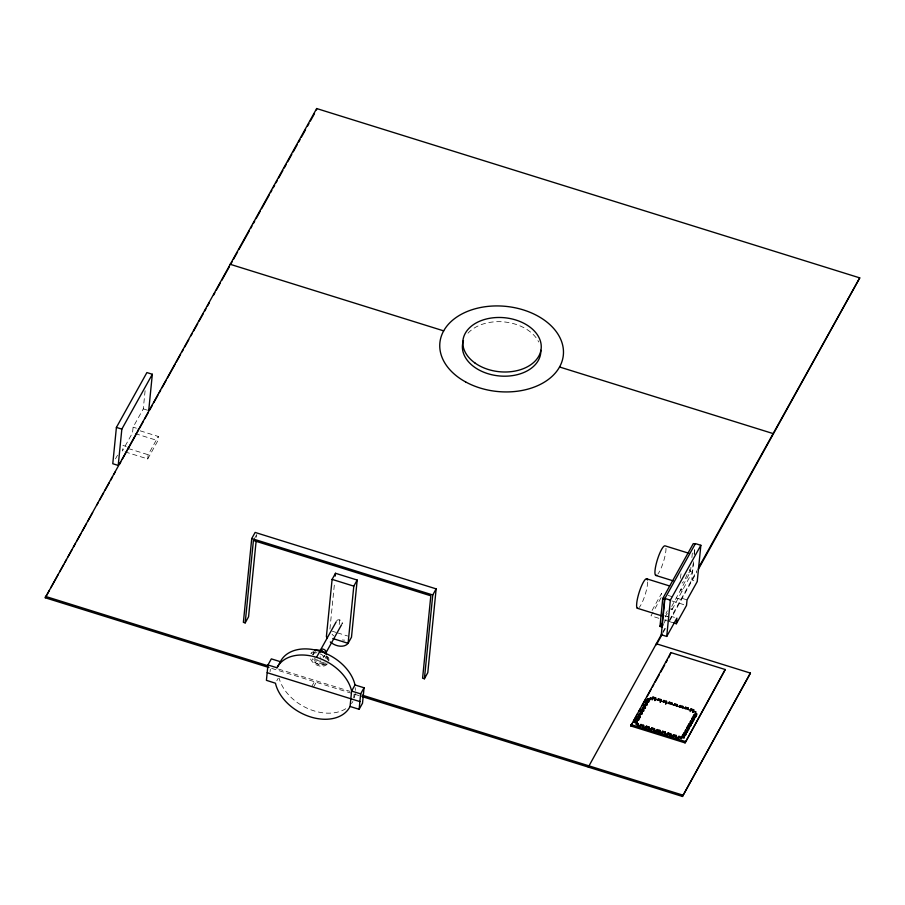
<?xml version="1.0" encoding="UTF-8"?>
<svg xmlns="http://www.w3.org/2000/svg" width="905" height="905" viewBox="0 0 905 905"><rect width="100%" height="100%" fill="white"/><g stroke="black" fill="none" stroke-linecap="round" stroke-linejoin="round"><path stroke-width="0.68" stroke-dasharray="4.53 3.39" d="M688.739 572.469C690.085 573.815 690.47 565.953 688.886 571.621M145.094 390.722L143.284 408.879L133.103 427.171L132.549 432.76L122.39 451.018L122.956 445.43L126.214 446.448M125.06 451.855L147.741 458.926L148.16 454.729L158.307 436.47L138.397 430.271M147.741 458.926L157.889 440.667L158.307 436.47M256.522 537.185L256.794 534.391M270.063 671.68L270.324 669.134M329.929 629.054L334.522 583.046M339.726 619.959L339.285 624.36A3.054 2.127 29.1 0 1 337.327 623.081M353.719 697.812L354.115 693.954M671.329 617.855L671.465 616.463L676.895 618.149M670.356 608.907L672.166 609.472L672.302 608.081L670.99 610.445M671.714 606.474L690.504 571.541L690.922 567.345M672.166 609.472L692.314 572.107L693.151 563.725M691.895 557.571L692.449 551.982M694.124 553.951L694.678 548.362M693.603 561.756L691.793 579.901L697.223 581.598M694.305 554.765L694.859 549.177M354.16 697.947L355.552 693.083M115.489 458.846L117.526 455.192M254.09 539.267L256.115 535.613M276.828 680.718L278.186 678.275M323.209 657.731L324.567 655.299M311.727 686.567L315.121 680.47M313.537 687.133L316.931 681.035M652.086 610.434L661.566 593.386L661.148 597.583L653.704 610.966M653.025 612.187L651 615.841L658.998 618.33M665.243 616.972L667.211 613.42M663.761 623.443L667.709 616.35M662.641 632.324L666.08 626.147M669.428 620.117L696.986 570.58M663.195 632.482L666.623 626.317M669.372 621.373L696.85 571.971M690.504 571.541L692.314 572.107M143.284 408.879L147.628 410.237M680.662 589.223L682.472 589.789M680.526 590.614L682.336 591.18M133.103 427.171L136.361 428.189M687.053 599.891L681.623 598.205L681.488 599.596L674.847 597.526M668.207 595.456L673.512 597.119M135.218 433.597L157.889 440.667M671.827 600.909L686.499 605.479M128.25 448.529L148.16 454.729M664.689 615.785L670.005 617.448M664.338 619.993L668.342 621.249M669.666 621.656L673.671 622.912M332.339 631.238L336.174 632.437M337.441 632.833L347.656 636.023M278.525 669.067L349.952 691.33M271.647 668.365L359.24 695.674M355.19 687.664L355.371 690.379M467.987 333.187A39.322 27.116 5.7 0 1 505.703 322.101A39.322 27.116 5.7 0 1 538.701 342.011M336.649 621.271A3.054 2.127 29.1 0 1 339.352 619.857A3.054 2.127 29.1 0 1 342.316 622.448M344.635 640.129A12.579 8.733 29.1 0 1 342.384 639.959M333.707 635.853A12.579 8.733 29.1 0 1 332.045 634.179M352.871 701.477A41.347 28.7 29.1 0 1 351.479 703.57M345.767 708.728A41.347 28.7 29.1 0 1 307.168 708.242A41.347 28.7 29.1 0 1 279.147 678.309M327.35 663.897A9.695 6.731 29.1 0 1 319.872 666.08L317.497 665.39A9.695 6.731 29.1 0 1 310.596 658.998M314.012 651.532A9.695 6.731 29.1 0 0 310.958 653.602L311.637 652.381A9.695 6.731 29.1 0 0 310.913 653.976M326.637 656.555A9.695 6.731 29.1 0 1 328.21 660.458M325.63 662.98A7.749 5.385 29.1 0 1 319.533 664.575L317.644 663.987A7.749 5.385 29.1 0 1 312.248 658.783M316.92 652.72A7.749 5.385 29.1 0 0 312.689 654.507L314.046 652.075A7.749 5.385 29.1 0 0 313.266 654.779M324.024 655.695A7.749 5.385 29.1 0 1 326.06 658.704M321.015 660.933A3.054 2.127 29.1 0 1 316.988 659.677M320.11 656.849A3.054 2.127 29.1 0 1 320.777 657.279M326.739 663.919A9.695 6.731 29.1 0 1 320.551 664.858L318.175 664.168A9.695 6.731 29.1 0 1 312.349 659.711M328.391 657.279A9.695 6.731 29.1 0 1 328.764 661.08M323.786 663.331A7.749 5.385 29.1 0 1 320.212 663.354L318.322 662.765A7.749 5.385 29.1 0 1 313.741 659.123M312.734 654.541A7.749 5.385 29.1 0 1 315.879 651.713M325.924 655.933A7.749 5.385 29.1 0 1 327.09 659.044M319.985 653.953A3.054 2.127 29.1 0 1 323.368 657.2M324.465 662.121A7.749 5.385 29.1 0 1 320.89 662.132L319.001 661.544A7.749 5.385 29.1 0 1 314.42 657.901M327.418 656.272A7.749 5.385 29.1 0 1 327.621 659.281M667.336 610.773A15.509 3.213 -72.7 0 1 665.899 613.443M687.076 574.551A15.509 3.213 -72.7 0 1 682.11 583.103M680.368 578.306A15.509 3.213 -72.7 0 1 681.341 572.661M647.675 582.017A15.509 3.213 -72.7 0 1 639.235 607.402M665.978 548.328A15.509 3.213 -72.7 0 1 657.969 573.962"/><path stroke-width="1.36" d="M268.955 667.517L45.25 597.775L316.671 108.543L859.75 277.88L698.219 569.505M116.406 427.42L112.774 463.733L118.216 465.419L121.836 429.106L152.334 374.263L146.904 372.566L116.406 427.42L121.836 429.106M128.25 448.529L128.386 447.127M138.397 430.271L138.533 428.868M148.714 410.576L152.334 374.263M245.187 622.889L253.411 540.489L430.814 595.807L422.59 678.207L424.4 678.773L427.794 672.675L436.153 588.872L255.131 532.434L251.737 538.532L243.377 622.323L245.187 622.889L248.57 616.791L256.104 541.382M316.524 109.946L316.671 108.543M267.948 664.971L266.421 680.334L275.459 683.218A41.347 28.7 29.1 0 0 310.562 716.93A41.347 28.7 29.1 0 0 350.077 706.477L359.127 709.305L362.52 703.208L364.059 687.777L355.009 684.961A41.347 28.7 29.1 0 0 319.906 651.238A41.347 28.7 29.1 0 0 280.392 661.691L271.342 658.874L267.948 664.971L276.998 667.788A41.347 28.7 29.1 0 1 316.512 657.335L319.906 651.238M330.314 641.95A12.579 8.733 29.1 0 0 348.097 643.308L351.491 637.211L357.192 580.048L335.495 573.284L332.101 579.381L326.4 636.543A12.579 8.733 29.1 0 0 327.327 638.444M335.212 576.078L335.495 573.284M357.192 580.048L353.798 586.146L348.097 643.308L332.78 638.534M350.077 706.477L351.615 691.058L355.009 684.961M359.127 709.305L360.665 693.875L364.059 687.777M424.4 678.773L432.76 594.97L436.153 588.872M588.329 767.101L661.962 633.557M630.762 725.946L670.922 652.596L725.222 669.53L685.074 742.881L630.762 725.946L632.12 723.502M638.093 725.029L638.229 723.627L634.224 722.394L634.36 720.991L635.208 719.486L637.934 720.335L638.772 718.83L636.045 717.982L635.898 719.373L638.636 720.233L638.772 718.83M635.208 719.486L634.224 722.394M640.31 717.213L638.5 716.647L638.636 715.255L640.446 715.821L639.609 717.326L636.882 716.477L635.898 719.373M654.372 730.109L654.507 728.706L651.792 727.858L650.978 730.482L648.263 729.634L649.077 727.02L646.374 726.172L645.548 728.785L642.833 727.937L643.659 725.324L640.944 724.475L640.265 725.697L636.283 724.464L637.097 721.851L634.36 720.991M637.097 721.851L636.283 724.464M642.12 712.801L641.984 714.203L640.174 713.638L640.31 712.246L642.12 712.801L641.283 714.317L639.473 713.751L638.5 716.647M639.473 718.728L639.609 717.326M641.012 712.133L641.147 710.73L642.969 711.296L643.806 709.792L641.996 709.226L641.849 710.629L643.659 711.183L643.806 709.792M638.229 723.627L637.414 726.251L640.129 727.088L640.265 725.697M640.129 727.088L640.944 724.475M642.686 709.113L642.833 707.721L644.643 708.287L645.48 706.782L643.67 706.217L643.523 707.608L645.333 708.174L645.48 706.782M644.36 706.104L644.507 704.701L646.317 705.267L647.154 703.762L645.344 703.196L645.208 704.599L647.018 705.165L647.154 703.762M642.833 727.937L643.659 725.324M646.046 703.083L646.181 701.692L647.991 702.257L648.828 700.753L647.018 700.187L646.883 701.579L648.693 702.144L648.828 700.753M695.594 713.231L695.73 711.839L650.503 697.732L649.666 699.237L647.856 698.683L646.883 701.579M645.548 728.785L646.374 726.172M649.53 700.64L649.666 699.237M650.367 699.135L650.503 697.732M648.263 729.634L649.077 727.02M652.991 697.076L652.177 699.701L652.991 697.076L655.706 697.925L654.892 700.538L655.706 697.925M663.105 624.62L661.793 626.984L659.983 626.418L662.765 598.488L693.287 543.611L695.097 544.165M650.978 730.482L651.792 727.858M661.793 626.984L664.575 599.053L695.413 543.6L700.855 545.285L697.223 581.598L687.053 599.891L686.499 605.479L676.34 623.737L673.671 622.912M654.507 728.706L653.693 731.319L656.408 732.168L657.222 729.554L659.937 730.403L659.802 731.794M658.286 700.165L658.421 698.773L661.136 699.622L660.311 702.235L661.136 699.622M656.408 732.168L657.222 729.554M670.345 600.139L664.915 598.443L661.295 634.756L666.725 636.441L670.345 600.139L700.855 545.285M663.704 701.861L663.851 700.47L666.555 701.307L665.741 703.932L666.555 701.307M659.937 730.403L659.123 733.016L661.827 733.865L662.652 731.24L665.367 732.088L665.22 733.491M661.827 733.865L662.652 731.24M670.922 652.596L668.738 657.652M676.34 623.737L676.895 618.149L666.725 636.441M669.134 703.558L669.27 702.156L671.985 703.004L671.849 704.395M665.367 732.088L664.542 734.713L667.257 735.55L668.071 732.937L670.786 733.785L670.65 735.177M667.257 735.55L668.071 732.937M674.564 705.244L674.7 703.852L677.415 704.69L677.279 706.092M670.786 733.785L669.972 736.399L672.687 737.247L673.501 734.634L676.216 735.471L676.08 736.874M672.687 737.247L673.501 734.634M679.983 706.941L680.13 705.538L682.845 706.386L682.698 707.778M676.216 735.471L675.402 738.095L678.117 738.933L678.931 736.319L681.646 737.168L683.999 732.937L685.809 733.503L686.646 731.987L684.836 731.432L685.673 729.916L687.483 730.482L688.32 728.978L686.51 728.412L687.348 726.907L689.158 727.473L689.995 725.968L688.185 725.403L688.049 726.794M678.117 738.933L678.931 736.319M678.795 737.722L681.499 738.559L681.646 737.168M681.499 738.559L682.325 735.946L684.135 736.512L684.972 735.007L683.162 734.441L683.015 735.833M685.413 708.626L685.549 707.235L688.264 708.083L688.128 709.475M683.999 732.937L683.863 734.328L685.673 734.894L686.646 731.987M682.178 737.349L683.988 737.914L684.135 736.512M684.972 735.007L683.988 737.914M685.673 729.916L685.538 731.319L687.348 731.885L688.32 728.978M685.673 734.894L685.809 733.503M685.074 742.881L725.222 669.53M687.348 726.907L687.212 728.299L689.022 728.864L689.995 725.968M687.348 731.885L687.483 730.482M691.669 722.948L690.832 724.452L689.022 723.887L688.886 725.29L690.696 725.855L691.669 722.948L689.859 722.382L690.696 720.878L692.506 721.443L693.354 719.939L691.544 719.373L692.382 717.869L694.192 718.434L695.029 716.918L693.219 716.353L693.072 717.756M690.164 711.545L690.979 708.92L693.694 709.769L692.879 712.382L693.694 709.769M689.022 728.864L689.158 727.473M690.843 710.323L690.979 708.92M361.932 696.511L682.472 796.457L750.426 673.094L656.295 643.749M690.696 720.878L690.56 722.269L692.37 722.835L693.354 719.939M690.696 725.855L690.832 724.452M692.382 717.869L692.235 719.26L694.045 719.826L695.029 716.918M692.37 722.835L692.506 721.443M696.703 713.909L695.866 715.414L694.056 714.848L693.909 716.251L695.719 716.817L696.567 715.301L696.703 713.909L694.893 713.344L695.73 711.839M694.045 719.826L694.192 718.434M695.719 716.817L695.866 715.414M750.426 673.094L682.472 796.457M663.467 598.714L663.806 597.809M45.25 597.775L49.368 590.365M50.748 587.888L58.293 574.302M59.673 571.836L63.791 564.426M65.171 561.96L66.54 559.482M67.909 557.016L72.038 549.606M73.407 547.14L75.466 543.43M76.846 540.964L80.964 533.554M82.332 531.077L86.461 523.667M87.83 521.201L92.638 512.558M96.756 505.148L98.136 502.671M99.505 500.205L103.623 492.795M105.003 490.329L109.12 482.919M110.489 480.442L112.559 476.743M113.928 474.265L115.297 471.799M119.426 464.389L120.795 461.923M122.164 459.446L135.218 435.984M135.693 435.135L137.967 431.04M139.336 428.574L143.454 421.164M144.834 418.698L148.262 412.522M149.642 410.044L152.391 405.112M153.76 402.635L157.877 395.225M159.257 392.759L160.626 390.293M162.006 387.815L166.124 380.405M167.493 377.939L175.05 364.353M176.43 361.887L180.548 354.477M181.916 352L183.296 349.534M184.665 347.068L188.783 339.658M190.842 335.947L192.222 333.481M193.591 331.015L197.72 323.605M199.089 321.128L203.206 313.718M204.587 311.252L205.955 308.775M207.324 306.309L209.394 302.609M213.512 295.2L214.881 292.722M216.261 290.256L220.379 282.846M221.748 280.38L229.304 266.794M230.685 264.317L232.053 261.85M233.422 259.384L237.551 251.975M238.92 249.497L249.226 230.979M250.595 228.501L251.975 226.035M253.343 223.569L254.712 221.092M256.092 218.625L260.21 211.216M261.579 208.75L269.136 195.163M270.516 192.686L271.885 190.22M273.265 187.754L274.634 185.276M276.002 182.81L277.382 180.344M278.751 177.866L282.869 170.457M284.249 167.991L286.308 164.28M287.677 161.814L291.806 154.404M293.175 151.938L297.293 144.529M298.673 142.051L300.041 139.585M301.422 137.119L305.539 129.709M307.598 125.999L308.967 123.533M310.347 121.055L314.465 113.645M276.998 667.788L280.392 661.691M320.528 649.994L336.128 621.95M325.924 652.856L341.524 624.812M659.983 626.418L661.295 624.054M698.355 568.102L859.75 277.88M656.329 644.835L661.815 634.959M633.477 721.07L637.55 713.751M638.907 711.307L640.254 708.864M641.611 706.432L645.684 699.113M647.041 696.669L651.114 689.361M652.471 686.918L653.817 684.474M655.175 682.042L659.247 674.723M660.605 672.279L664.677 664.96M666.035 662.528L667.381 660.084M636.045 717.982L636.882 716.477M638.636 715.255L639.473 713.751M640.31 712.246L641.147 710.73M641.996 709.226L642.833 707.721M643.67 706.217L644.507 704.701M645.344 703.196L646.181 701.692M647.018 700.187L647.856 698.683M657.743 699.995L658.421 698.773M663.173 701.68L663.851 700.47M668.591 703.377L669.27 702.156M671.306 704.226L671.985 703.004M674.021 705.063L674.7 703.852M676.736 705.911L677.415 704.69M679.451 706.76L680.13 705.538M682.166 707.608L682.845 706.386M684.881 708.457L685.549 707.235M687.585 709.294L688.264 708.083M688.185 725.403L689.022 723.887M693.219 716.353L694.056 714.848M319.85 651.815L320.811 652.098M230.074 264.26L443.688 330.868M559.55 366.989L773.153 433.597M689.078 553.328L665.073 545.851A15.509 3.213 -72.7 0 0 656.826 561.586A15.509 3.213 -72.7 0 0 656.77 575.195M655.82 575.444L673.162 580.852M647.007 578.917L669.677 585.988M662.765 598.488L664.575 599.053M637.267 608.228L661.272 615.717M251.737 538.532L432.76 594.97M332.101 579.381L353.798 586.146M640.808 725.878L645.695 727.394M646.227 727.563L651.114 729.079M651.657 729.26L653.467 729.826M653.829 729.928L656.544 730.776M657.087 730.946L661.974 732.462M662.505 732.643L667.392 734.159M667.935 734.34L672.822 735.844M673.365 736.025L678.252 737.541M630.898 724.543L685.209 741.478M360.665 693.875L351.615 691.058A41.347 28.7 29.1 0 0 316.512 657.335M45.386 596.372L267.744 665.707M362.079 695.119L682.608 795.054M267.179 672.687L359.896 701.59M320.132 650.48L322.033 651.068A7.749 5.385 29.1 0 1 326.603 654.711M540.828 350.258A39.322 27.116 5.7 0 1 497.524 375.756A39.322 27.116 5.7 0 1 463.473 340.597M320.415 651.136A3.054 2.127 29.1 0 1 323.82 649.36A3.054 2.127 29.1 0 1 325.585 653.297M342.362 623.047A3.054 2.127 29.1 0 1 342.203 623.59M314.691 650.322A9.695 6.731 29.1 0 1 319.126 650.186L321.49 650.887A9.695 6.731 29.1 0 1 325.732 653.546M647.528 580.003A15.509 3.213 -72.7 0 0 642.279 584.279A15.509 3.213 -72.7 0 0 636.826 602.334L636.6 605.14A15.509 3.213 -72.7 0 0 638.116 608.318M465.656 381.955A62.026 42.773 5.7 0 0 563.193 356.276A62.026 42.773 5.7 0 0 475.996 308.56A62.026 42.773 5.7 0 0 465.656 381.955M475.046 363.063A39.322 27.116 5.7 0 0 540.172 353.063A39.322 27.116 5.7 0 0 490.883 318.085A39.322 27.116 5.7 0 0 475.046 363.063"/></g></svg>
